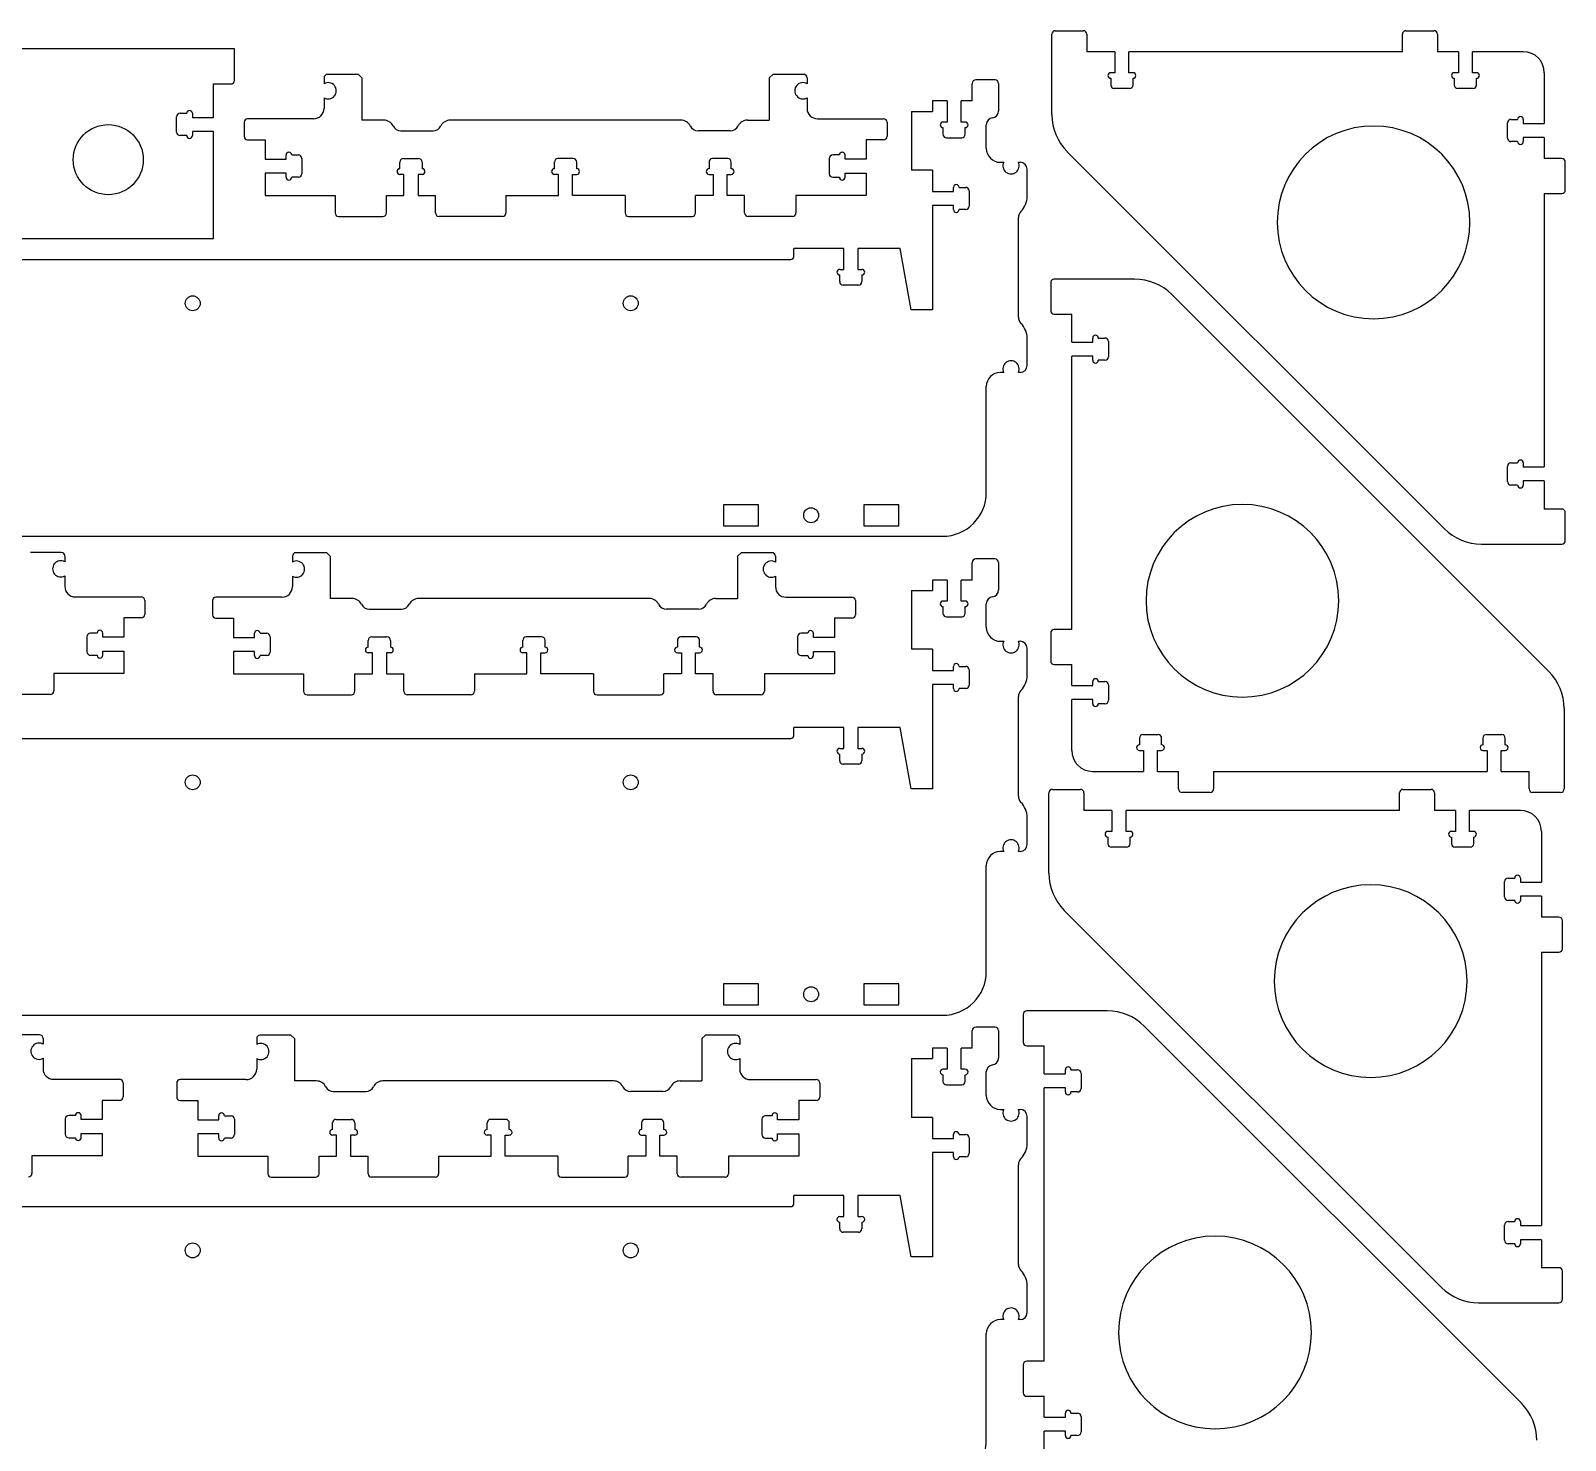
# Model space of a CAD drawing. Header units: millimetres. Extents: x 150 to 1661, y 181 to 1681.
# Drawn here: x 785 to 1661, y 876 to 1681 of the extents above; entities that cross this region are included whole.
import ezdxf

# ---------------------------------------------------------------- set-up
doc = ezdxf.new("R2010")
doc.units = ezdxf.units.MM
doc.layers.get('0').update_dxf_attribs({"color": 253, "lineweight": 70, "true_color": 0x8faf8f})

msp = doc.modelspace()

# ---------------------------------------------------------------- linework, layer by layer
at = {"color": 48, "lineweight": -3, "true_color": 0x483a05}
for p, q in [((1368.19, 1632.81), (1368.19, 1678.67)), ((1370.19, 1680.67), (1386.19, 1680.67)), ((1388.19, 1678.67), (1388.19, 1668.67)), ((1568.27, 1668.67), (1568.27, 1678.67)), ((1570.27, 1680.67), (1586.27, 1680.67)), ((1588.27, 1678.67), (1588.27, 1668.67)), ((901.66, 1670.23), (534.66, 1670.23)), ((901.66, 1652.23), (901.66, 1670.23)), ((1404.19, 1668.67), (1388.19, 1668.67)), ((1404.19, 1668.67), (1404.19, 1656.67)), ((1412.19, 1656.67), (1412.19, 1668.67)), ((1568.27, 1668.67), (1412.19, 1668.67)), ((1600.27, 1668.67), (1588.27, 1668.67)), ((1600.27, 1668.67), (1600.27, 1656.67)), ((1637.27, 1668.67), (1608.27, 1668.67)), ((1608.27, 1656.67), (1608.27, 1668.67)), ((972.39, 1655.73), (954.81, 1655.73)), ((972.39, 1655.73), (974.39, 1653.73)), ((1206.93, 1653.73), (1208.93, 1655.73)), ((1226.51, 1655.73), (1208.93, 1655.73)), ((1404.19, 1656.67), (1401.84, 1656.67)), ((1414.54, 1656.67), (1412.19, 1656.67)), ((1600.27, 1656.67), (1597.92, 1656.67)), ((1610.62, 1656.67), (1608.27, 1656.67)), ((1649.27, 1656.67), (1649.27, 1627.67)), ((889.66, 1631.13), (889.66, 1650.23)), ((889.66, 1650.23), (899.66, 1650.23)), ((952.81, 1653.73), (952.81, 1650.38)), ((974.39, 1653.73), (974.39, 1629.59)), ((1206.93, 1653.73), (1206.93, 1629.59)), ((1228.51, 1653.73), (1228.51, 1650.38)), ((1401.84, 1653.47), (1401.84, 1649.67)), ((1412.54, 1647.67), (1403.84, 1647.67)), ((1414.54, 1649.67), (1414.54, 1653.47)), ((1597.92, 1653.47), (1597.92, 1649.67)), ((1608.62, 1647.67), (1599.92, 1647.67)), ((1610.62, 1649.67), (1610.62, 1653.47)), ((952.81, 1642.38), (952.81, 1636.35)), ((1228.51, 1642.38), (1228.51, 1636.35)), ((868.66, 1622.78), (868.66, 1631.48)), ((870.66, 1633.48), (874.46, 1633.48)), ((877.66, 1633.48), (877.66, 1631.13)), ((877.66, 1631.13), (889.66, 1631.13)), ((946.81, 1630.35), (909.16, 1630.35)), ((986.84, 1629.59), (974.39, 1629.59)), ((1156.45, 1629.59), (1024.87, 1629.59)), ((1194.48, 1629.59), (1206.93, 1629.59)), ((1234.51, 1630.35), (1272.16, 1630.35)), ((1630.27, 1630.02), (1634.07, 1630.02)), ((1637.27, 1630.02), (1637.27, 1627.67)), ((874.46, 1620.78), (870.66, 1620.78)), ((889.66, 1623.13), (877.66, 1623.13)), ((877.66, 1623.13), (877.66, 1620.78)), ((889.66, 1562.03), (889.66, 1623.13)), ((907.16, 1628.35), (907.16, 1620.35)), ((996.66, 1623.55), (1015.05, 1623.55)), ((1184.66, 1623.55), (1166.27, 1623.55)), ((1274.16, 1628.35), (1274.16, 1620.35)), ((1628.27, 1619.32), (1628.27, 1628.02)), ((1637.27, 1627.67), (1649.27, 1627.67)), ((909.16, 1618.35), (919.16, 1618.35)), ((919.16, 1618.35), (919.16, 1607.35)), ((1262.16, 1618.35), (1262.16, 1607.35)), ((1272.16, 1618.35), (1262.16, 1618.35)), ((1634.07, 1617.32), (1630.27, 1617.32)), ((1649.27, 1619.67), (1637.27, 1619.67)), ((1637.27, 1619.67), (1637.27, 1617.32)), ((1649.27, 1619.67), (1649.27, 1607.67)), ((919.16, 1607.35), (931.16, 1607.35)), ((931.16, 1607.35), (931.16, 1609.7)), ((934.36, 1609.7), (938.16, 1609.7)), ((940.16, 1607.7), (940.16, 1599)), ((996.09, 1601.83), (996.09, 1605.63)), ((998.09, 1607.63), (1006.79, 1607.63)), ((1008.79, 1605.63), (1008.79, 1601.83)), ((1084.31, 1601.83), (1084.31, 1605.63)), ((1095.01, 1607.63), (1086.31, 1607.63)), ((1097.01, 1601.83), (1097.01, 1605.63)), ((1172.53, 1605.63), (1172.53, 1601.83)), ((1183.23, 1607.63), (1174.53, 1607.63)), ((1185.23, 1601.83), (1185.23, 1605.63)), ((1241.16, 1607.7), (1241.16, 1599)), ((1246.96, 1609.7), (1243.16, 1609.7)), ((1250.16, 1607.35), (1250.16, 1609.7)), ((1262.16, 1607.35), (1250.16, 1607.35)), ((1376.98, 1611.59), (1592.2, 1396.37)), ((1659.27, 1607.67), (1649.27, 1607.67)), ((1661.27, 1589.67), (1661.27, 1605.67)), ((931.16, 1599.35), (919.16, 1599.35)), ((919.16, 1599.35), (919.16, 1586.63)), ((931.16, 1597), (931.16, 1599.35)), ((938.16, 1597), (934.36, 1597)), ((998.44, 1598.63), (996.09, 1598.63)), ((998.44, 1586.63), (998.44, 1598.63)), ((1008.79, 1598.63), (1006.44, 1598.63)), ((1006.44, 1598.63), (1006.44, 1586.63)), ((1086.66, 1598.63), (1084.31, 1598.63)), ((1086.66, 1586.63), (1086.66, 1598.63)), ((1094.66, 1598.63), (1097.01, 1598.63)), ((1094.66, 1586.63), (1094.66, 1598.63)), ((1172.53, 1598.63), (1174.88, 1598.63)), ((1174.88, 1598.63), (1174.88, 1586.63)), ((1182.88, 1598.63), (1185.23, 1598.63)), ((1182.88, 1586.63), (1182.88, 1598.63)), ((1243.16, 1597), (1246.96, 1597)), ((1250.16, 1599.35), (1262.16, 1599.35)), ((1250.16, 1597), (1250.16, 1599.35)), ((1262.16, 1599.35), (1262.16, 1586.63)), ((919.16, 1586.63), (959.16, 1586.63)), ((959.16, 1586.63), (959.16, 1576.63)), ((988.44, 1576.63), (988.44, 1586.63)), ((988.44, 1586.63), (998.44, 1586.63)), ((1006.44, 1586.63), (1006.96, 1586.63)), ((1006.96, 1586.63), (1016.44, 1586.63)), ((1016.44, 1576.63), (1016.44, 1586.63)), ((1056.66, 1586.63), (1056.66, 1576.63)), ((1056.66, 1586.63), (1086.66, 1586.63)), ((1124.66, 1586.63), (1094.66, 1586.63)), ((1124.66, 1586.63), (1124.66, 1576.63)), ((1164.88, 1576.63), (1164.88, 1586.63)), ((1174.36, 1586.63), (1164.88, 1586.63)), ((1174.88, 1586.63), (1174.36, 1586.63)), ((1192.88, 1586.63), (1182.88, 1586.63)), ((1192.88, 1576.63), (1192.88, 1586.63)), ((1222.16, 1586.63), (1222.16, 1576.63)), ((1262.16, 1586.63), (1222.16, 1586.63)), ((1649.27, 1587.67), (1659.27, 1587.67)), ((1649.27, 1587.67), (1649.27, 1431.58)), ((961.16, 1574.63), (986.44, 1574.63)), ((1054.66, 1574.63), (1018.44, 1574.63)), ((1126.66, 1574.63), (1162.88, 1574.63)), ((1220.16, 1574.63), (1194.88, 1574.63)), ((722.16, 1562.03), (889.66, 1562.03)), ((1367.54, 1536.85), (1367.54, 1520.85)), ((1415.4, 1538.85), (1369.54, 1538.85)), ((1651.83, 1314.83), (1436.61, 1530.06)), ((1369.54, 1518.85), (1379.54, 1518.85)), ((1379.54, 1502.85), (1379.54, 1518.85)), ((1379.54, 1502.85), (1391.54, 1502.85)), ((1391.54, 1502.85), (1391.54, 1505.2)), ((1394.74, 1505.2), (1398.54, 1505.2)), ((1400.54, 1503.2), (1400.54, 1494.5)), ((1391.54, 1494.85), (1379.54, 1494.85)), ((1379.54, 1338.76), (1379.54, 1494.85)), ((1391.54, 1492.5), (1391.54, 1494.85)), ((1398.54, 1492.5), (1394.74, 1492.5)), ((1628.27, 1423.23), (1628.27, 1431.93)), ((1630.27, 1433.93), (1634.07, 1433.93)), ((1637.27, 1433.93), (1637.27, 1431.58)), ((1637.27, 1431.58), (1649.27, 1431.58)), ((1634.07, 1421.23), (1630.27, 1421.23)), ((1637.27, 1423.58), (1637.27, 1421.23)), ((1649.27, 1423.58), (1637.27, 1423.58)), ((1649.27, 1423.58), (1649.27, 1407.58)), ((1659.27, 1407.58), (1649.27, 1407.58)), ((1661.27, 1389.58), (1661.27, 1405.58)), ((1613.41, 1387.58), (1659.27, 1387.58)), ((802.86, 1382.78), (785.28, 1382.78)), ((804.86, 1380.78), (804.86, 1377.43)), ((934.76, 1380.63), (934.76, 1377.28)), ((954.34, 1382.63), (936.76, 1382.63)), ((954.34, 1382.63), (956.34, 1380.63)), ((956.34, 1380.63), (956.34, 1356.49)), ((1188.88, 1380.63), (1190.88, 1382.63)), ((1188.88, 1380.63), (1188.88, 1356.49)), ((1208.46, 1382.63), (1190.88, 1382.63)), ((1210.46, 1380.63), (1210.46, 1377.28)), ((804.86, 1369.43), (804.86, 1363.4)), ((934.76, 1369.28), (934.76, 1363.25)), ((1210.46, 1369.28), (1210.46, 1363.25)), ((810.86, 1357.4), (848.51, 1357.4)), ((850.51, 1355.4), (850.51, 1347.4)), ((889.11, 1355.25), (889.11, 1347.25)), ((928.76, 1357.25), (891.11, 1357.25)), ((968.79, 1356.49), (956.34, 1356.49)), ((978.61, 1350.45), (997, 1350.45)), ((1138.4, 1356.49), (1006.82, 1356.49)), ((1166.61, 1350.45), (1148.22, 1350.45)), ((1176.43, 1356.49), (1188.88, 1356.49)), ((1216.46, 1357.25), (1254.11, 1357.25)), ((1256.11, 1355.25), (1256.11, 1347.25)), ((838.51, 1345.4), (838.51, 1334.4)), ((848.51, 1345.4), (838.51, 1345.4)), ((891.11, 1345.25), (901.11, 1345.25)), ((901.11, 1345.25), (901.11, 1334.25)), ((1244.11, 1345.25), (1244.11, 1334.25)), ((1254.11, 1345.25), (1244.11, 1345.25)), ((817.51, 1334.75), (817.51, 1326.05)), ((823.31, 1336.75), (819.51, 1336.75)), ((826.51, 1334.4), (826.51, 1336.75)), ((838.51, 1334.4), (826.51, 1334.4)), ((901.11, 1334.25), (913.11, 1334.25)), ((913.11, 1334.25), (913.11, 1336.6)), ((916.31, 1336.6), (920.11, 1336.6)), ((922.11, 1334.6), (922.11, 1325.9)), ((978.04, 1328.73), (978.04, 1332.53)), ((980.04, 1334.53), (988.74, 1334.53)), ((990.74, 1332.53), (990.74, 1328.73)), ((1066.26, 1328.73), (1066.26, 1332.53)), ((1076.96, 1334.53), (1068.26, 1334.53)), ((1078.96, 1328.73), (1078.96, 1332.53)), ((1154.48, 1332.53), (1154.48, 1328.73)), ((1165.18, 1334.53), (1156.48, 1334.53)), ((1167.18, 1328.73), (1167.18, 1332.53)), ((1223.11, 1334.6), (1223.11, 1325.9)), ((1228.91, 1336.6), (1225.11, 1336.6)), ((1232.11, 1334.25), (1232.11, 1336.6)), ((1244.11, 1334.25), (1232.11, 1334.25)), ((1367.54, 1336.76), (1367.54, 1320.76)), ((1379.54, 1338.76), (1369.54, 1338.76)), ((819.51, 1324.05), (823.31, 1324.05)), ((826.51, 1326.4), (838.51, 1326.4)), ((826.51, 1324.05), (826.51, 1326.4)), ((838.51, 1326.4), (838.51, 1313.68)), ((913.11, 1326.25), (901.11, 1326.25)), ((901.11, 1326.25), (901.11, 1313.53)), ((913.11, 1323.9), (913.11, 1326.25)), ((920.11, 1323.9), (916.31, 1323.9)), ((980.39, 1325.53), (978.04, 1325.53)), ((980.39, 1313.53), (980.39, 1325.53)), ((990.74, 1325.53), (988.39, 1325.53)), ((988.39, 1325.53), (988.39, 1313.53)), ((1068.61, 1325.53), (1066.26, 1325.53)), ((1068.61, 1313.53), (1068.61, 1325.53)), ((1076.61, 1325.53), (1078.96, 1325.53)), ((1076.61, 1313.53), (1076.61, 1325.53)), ((1154.48, 1325.53), (1156.83, 1325.53)), ((1156.83, 1325.53), (1156.83, 1313.53)), ((1164.83, 1325.53), (1167.18, 1325.53)), ((1164.83, 1313.53), (1164.83, 1325.53)), ((1225.11, 1323.9), (1228.91, 1323.9)), ((1232.11, 1326.25), (1244.11, 1326.25)), ((1232.11, 1323.9), (1232.11, 1326.25)), ((1244.11, 1326.25), (1244.11, 1313.53)), ((1369.54, 1318.76), (1379.54, 1318.76)), ((1379.54, 1306.76), (1379.54, 1318.76)), ((798.51, 1313.68), (798.51, 1303.68)), ((838.51, 1313.68), (798.51, 1313.68)), ((901.11, 1313.53), (941.11, 1313.53)), ((941.11, 1313.53), (941.11, 1303.53)), ((970.39, 1303.53), (970.39, 1313.53)), ((970.39, 1313.53), (980.39, 1313.53)), ((988.39, 1313.53), (988.91, 1313.53)), ((988.91, 1313.53), (998.39, 1313.53)), ((998.39, 1303.53), (998.39, 1313.53)), ((1038.61, 1313.53), (1038.61, 1303.53)), ((1038.61, 1313.53), (1068.61, 1313.53)), ((1106.61, 1313.53), (1076.61, 1313.53)), ((1106.61, 1313.53), (1106.61, 1303.53)), ((1146.83, 1303.53), (1146.83, 1313.53)), ((1156.31, 1313.53), (1146.83, 1313.53)), ((1156.83, 1313.53), (1156.31, 1313.53)), ((1174.83, 1313.53), (1164.83, 1313.53)), ((1174.83, 1303.53), (1174.83, 1313.53)), ((1204.11, 1313.53), (1204.11, 1303.53)), ((1244.11, 1313.53), (1204.11, 1313.53)), ((1379.54, 1306.76), (1391.54, 1306.76)), ((1391.54, 1306.76), (1391.54, 1309.11)), ((1394.74, 1309.11), (1398.54, 1309.11)), ((1400.54, 1307.11), (1400.54, 1298.41)), ((796.51, 1301.68), (771.23, 1301.68)), ((943.11, 1301.53), (968.39, 1301.53)), ((1036.61, 1301.53), (1000.39, 1301.53)), ((1108.61, 1301.53), (1144.83, 1301.53)), ((1202.11, 1301.53), (1176.83, 1301.53)), ((1379.54, 1269.76), (1379.54, 1298.76)), ((1391.54, 1298.76), (1379.54, 1298.76)), ((1391.54, 1296.41), (1391.54, 1298.76)), ((1398.54, 1296.41), (1394.74, 1296.41)), ((1660.62, 1293.62), (1660.62, 1247.76)), ((1418.19, 1276.76), (1418.19, 1272.96)), ((1420.19, 1278.76), (1428.89, 1278.76)), ((1430.89, 1272.96), (1430.89, 1276.76)), ((1614.27, 1276.76), (1614.27, 1272.96)), ((1616.27, 1278.76), (1624.97, 1278.76)), ((1626.97, 1272.96), (1626.97, 1276.76)), ((1418.19, 1269.76), (1420.54, 1269.76)), ((1420.54, 1269.76), (1420.54, 1257.76)), ((1428.54, 1269.76), (1430.89, 1269.76)), ((1428.54, 1257.76), (1428.54, 1269.76)), ((1614.27, 1269.76), (1616.62, 1269.76)), ((1616.62, 1269.76), (1616.62, 1257.76)), ((1624.62, 1269.76), (1626.97, 1269.76)), ((1624.62, 1257.76), (1624.62, 1269.76)), ((1391.54, 1257.76), (1420.54, 1257.76)), ((1428.54, 1257.76), (1440.54, 1257.76)), ((1440.54, 1247.76), (1440.54, 1257.76)), ((1460.54, 1257.76), (1460.54, 1247.76)), ((1460.54, 1257.76), (1616.62, 1257.76)), ((1624.62, 1257.76), (1640.62, 1257.76)), ((1640.62, 1247.76), (1640.62, 1257.76)), ((1366.54, 1199.65), (1366.54, 1245.51)), ((1368.54, 1247.51), (1384.54, 1247.51)), ((1386.54, 1245.51), (1386.54, 1235.51)), ((1458.54, 1245.76), (1442.54, 1245.76)), ((1566.62, 1235.51), (1566.62, 1245.51)), ((1568.62, 1247.51), (1584.62, 1247.51)), ((1586.62, 1245.51), (1586.62, 1235.51)), ((1658.62, 1245.76), (1642.62, 1245.76)), ((1402.54, 1235.51), (1386.54, 1235.51)), ((1402.54, 1235.51), (1402.54, 1223.51)), ((1410.54, 1223.51), (1410.54, 1235.51)), ((1566.62, 1235.51), (1410.54, 1235.51)), ((1598.62, 1235.51), (1586.62, 1235.51)), ((1598.62, 1235.51), (1598.62, 1223.51)), ((1635.62, 1235.51), (1606.62, 1235.51)), ((1606.62, 1223.51), (1606.62, 1235.51)), ((1402.54, 1223.51), (1400.19, 1223.51)), ((1400.19, 1220.31), (1400.19, 1216.51)), ((1412.89, 1223.51), (1410.54, 1223.51)), ((1412.89, 1216.51), (1412.89, 1220.31)), ((1598.62, 1223.51), (1596.27, 1223.51)), ((1596.27, 1220.31), (1596.27, 1216.51)), ((1608.97, 1223.51), (1606.62, 1223.51)), ((1608.97, 1216.51), (1608.97, 1220.31)), ((1647.62, 1223.51), (1647.62, 1194.51)), ((1410.89, 1214.51), (1402.19, 1214.51)), ((1606.97, 1214.51), (1598.27, 1214.51)), ((1626.62, 1186.16), (1626.62, 1194.86)), ((1628.62, 1196.86), (1632.42, 1196.86)), ((1635.62, 1196.86), (1635.62, 1194.51)), ((1635.62, 1194.51), (1647.62, 1194.51)), ((1632.42, 1184.16), (1628.62, 1184.16)), ((1647.62, 1186.51), (1635.62, 1186.51)), ((1635.62, 1186.51), (1635.62, 1184.16)), ((1647.62, 1186.51), (1647.62, 1174.51)), ((1375.33, 1178.43), (1590.55, 963.21)), ((1657.62, 1174.51), (1647.62, 1174.51)), ((1659.62, 1156.51), (1659.62, 1172.51)), ((1647.62, 1154.51), (1657.62, 1154.51)), ((1647.62, 1154.51), (1647.62, 998.42)), ((1351.91, 1119.1), (1351.91, 1103.1)), ((1399.77, 1121.1), (1353.91, 1121.1)), ((790.47, 1107.35), (772.89, 1107.35)), ((792.47, 1105.35), (792.47, 1102)), ((914.36, 1105.2), (914.36, 1101.85)), ((933.94, 1107.2), (916.36, 1107.2)), ((933.94, 1107.2), (935.94, 1105.2)), ((935.94, 1105.2), (935.94, 1081.06)), ((1168.48, 1105.2), (1170.48, 1107.2)), ((1168.48, 1105.2), (1168.48, 1081.06)), ((1188.06, 1107.2), (1170.48, 1107.2)), ((1190.06, 1105.2), (1190.06, 1101.85)), ((1636.2, 897.08), (1420.98, 1112.31)), ((1353.91, 1101.1), (1363.91, 1101.1)), ((1363.91, 1085.1), (1363.91, 1101.1)), ((792.47, 1094), (792.47, 1087.97)), ((914.36, 1093.85), (914.36, 1087.82)), ((1190.06, 1093.85), (1190.06, 1087.82)), ((1375.91, 1085.1), (1375.91, 1087.45)), ((1379.11, 1087.45), (1382.91, 1087.45)), ((798.47, 1081.97), (836.12, 1081.97)), ((838.12, 1079.97), (838.12, 1071.97)), ((868.71, 1079.82), (868.71, 1071.82)), ((908.36, 1081.82), (870.71, 1081.82)), ((948.39, 1081.06), (935.94, 1081.06)), ((1118, 1081.06), (986.42, 1081.06)), ((1156.03, 1081.06), (1168.48, 1081.06)), ((1196.06, 1081.82), (1233.71, 1081.82)), ((1235.71, 1079.82), (1235.71, 1071.82)), ((1363.91, 1085.1), (1375.91, 1085.1)), ((1384.91, 1085.45), (1384.91, 1076.75)), ((826.12, 1069.97), (826.12, 1058.97)), ((836.12, 1069.97), (826.12, 1069.97)), ((870.71, 1069.82), (880.71, 1069.82)), ((880.71, 1069.82), (880.71, 1058.82)), ((958.21, 1075.02), (976.6, 1075.02)), ((1146.21, 1075.02), (1127.82, 1075.02)), ((1223.71, 1069.82), (1223.71, 1058.82)), ((1233.71, 1069.82), (1223.71, 1069.82)), ((1375.91, 1077.1), (1363.91, 1077.1)), ((1363.91, 921.01), (1363.91, 1077.1)), ((1375.91, 1074.75), (1375.91, 1077.1)), ((1382.91, 1074.75), (1379.11, 1074.75)), ((810.92, 1061.32), (807.12, 1061.32)), ((814.12, 1058.97), (814.12, 1061.32)), ((892.71, 1058.82), (892.71, 1061.17)), ((895.91, 1061.17), (899.71, 1061.17)), ((1208.51, 1061.17), (1204.71, 1061.17)), ((1211.71, 1058.82), (1211.71, 1061.17)), ((805.12, 1059.32), (805.12, 1050.62)), ((826.12, 1058.97), (814.12, 1058.97)), ((880.71, 1058.82), (892.71, 1058.82)), ((901.71, 1059.17), (901.71, 1050.47)), ((957.64, 1053.3), (957.64, 1057.1)), ((959.64, 1059.1), (968.34, 1059.1)), ((970.34, 1057.1), (970.34, 1053.3)), ((1045.86, 1053.3), (1045.86, 1057.1)), ((1056.56, 1059.1), (1047.86, 1059.1)), ((1058.56, 1053.3), (1058.56, 1057.1)), ((1134.08, 1057.1), (1134.08, 1053.3)), ((1144.78, 1059.1), (1136.08, 1059.1)), ((1146.78, 1053.3), (1146.78, 1057.1)), ((1202.71, 1059.17), (1202.71, 1050.47)), ((1223.71, 1058.82), (1211.71, 1058.82)), ((807.12, 1048.62), (810.92, 1048.62)), ((814.12, 1050.97), (826.12, 1050.97)), ((814.12, 1048.62), (814.12, 1050.97)), ((826.12, 1050.97), (826.12, 1038.25)), ((892.71, 1050.82), (880.71, 1050.82)), ((880.71, 1050.82), (880.71, 1038.1)), ((892.71, 1048.47), (892.71, 1050.82)), ((899.71, 1048.47), (895.91, 1048.47)), ((959.99, 1050.1), (957.64, 1050.1)), ((959.99, 1038.1), (959.99, 1050.1)), ((970.34, 1050.1), (967.99, 1050.1)), ((967.99, 1050.1), (967.99, 1038.1)), ((1048.21, 1050.1), (1045.86, 1050.1)), ((1048.21, 1038.1), (1048.21, 1050.1)), ((1056.21, 1050.1), (1058.56, 1050.1)), ((1056.21, 1038.1), (1056.21, 1050.1)), ((1134.08, 1050.1), (1136.43, 1050.1)), ((1136.43, 1050.1), (1136.43, 1038.1)), ((1144.43, 1050.1), (1146.78, 1050.1)), ((1144.43, 1038.1), (1144.43, 1050.1)), ((1204.71, 1048.47), (1208.51, 1048.47)), ((1211.71, 1050.82), (1223.71, 1050.82)), ((1211.71, 1048.47), (1211.71, 1050.82)), ((1223.71, 1050.82), (1223.71, 1038.1)), ((786.12, 1038.25), (786.12, 1028.25)), ((826.12, 1038.25), (786.12, 1038.25)), ((880.71, 1038.1), (920.71, 1038.1)), ((920.71, 1038.1), (920.71, 1028.1)), ((949.99, 1028.1), (949.99, 1038.1)), ((949.99, 1038.1), (959.99, 1038.1)), ((967.99, 1038.1), (968.51, 1038.1)), ((968.51, 1038.1), (977.99, 1038.1)), ((977.99, 1028.1), (977.99, 1038.1)), ((1018.21, 1038.1), (1018.21, 1028.1)), ((1018.21, 1038.1), (1048.21, 1038.1)), ((1086.21, 1038.1), (1056.21, 1038.1)), ((1086.21, 1038.1), (1086.21, 1028.1)), ((1126.43, 1028.1), (1126.43, 1038.1)), ((1135.91, 1038.1), (1126.43, 1038.1)), ((1136.43, 1038.1), (1135.91, 1038.1)), ((1154.43, 1038.1), (1144.43, 1038.1)), ((1154.43, 1028.1), (1154.43, 1038.1)), ((1183.71, 1038.1), (1183.71, 1028.1)), ((1223.71, 1038.1), (1183.71, 1038.1)), ((922.71, 1026.1), (947.99, 1026.1)), ((1016.21, 1026.1), (979.99, 1026.1)), ((1088.21, 1026.1), (1124.43, 1026.1)), ((1181.71, 1026.1), (1156.43, 1026.1)), ((1626.62, 990.07), (1626.62, 998.77)), ((1628.62, 1000.77), (1632.42, 1000.77)), ((1635.62, 1000.77), (1635.62, 998.42)), ((1635.62, 998.42), (1647.62, 998.42)), ((1635.62, 990.42), (1635.62, 988.07)), ((1647.62, 990.42), (1635.62, 990.42)), ((1647.62, 990.42), (1647.62, 974.42)), ((1632.42, 988.07), (1628.62, 988.07)), ((1657.62, 974.42), (1647.62, 974.42)), ((1659.62, 956.42), (1659.62, 972.42)), ((1611.76, 954.42), (1657.62, 954.42)), ((1363.91, 921.01), (1353.91, 921.01)), ((1351.91, 919.01), (1351.91, 903.01)), ((1353.91, 901.01), (1363.91, 901.01)), ((1363.91, 889.01), (1363.91, 901.01)), ((1363.91, 889.01), (1375.91, 889.01)), ((1375.91, 889.01), (1375.91, 891.36)), ((1379.11, 891.36), (1382.91, 891.36)), ((1384.91, 889.36), (1384.91, 880.66)), ((1363.91, 852.01), (1363.91, 881.01)), ((1375.91, 881.01), (1363.91, 881.01)), ((1375.91, 878.66), (1375.91, 881.01)), ((1382.91, 878.66), (1379.11, 878.66))]:
    msp.add_line(p, q, dxfattribs=at)
at = {"color": 158, "lineweight": -3, "true_color": 0x052648}
for p, q in [((1322.81, 1640.53), (1322.81, 1650.53)), ((1335.81, 1652.53), (1324.81, 1652.53)), ((1337.81, 1650.53), (1337.81, 1634.88)), ((1308.43, 1640.53), (1300.06, 1640.53)), ((1300.06, 1640.53), (1300.06, 1634.53)), ((1308.43, 1640.53), (1308.43, 1628.53)), ((1316.43, 1628.53), (1316.43, 1640.53)), ((1322.81, 1640.53), (1316.43, 1640.53)), ((1288.06, 1634.53), (1300.06, 1634.53)), ((1288.06, 1634.53), (1288.06, 1601)), ((1308.43, 1628.53), (1306.08, 1628.53)), ((1306.08, 1625.33), (1306.08, 1621.53)), ((1318.78, 1628.53), (1316.43, 1628.53)), ((1318.78, 1621.53), (1318.78, 1625.33)), ((1330.81, 1613.53), (1330.81, 1626.94)), ((1308.08, 1619.53), (1316.78, 1619.53)), ((1338.81, 1605.53), (1340.72, 1605.53)), ((1349.1, 1605.53), (1350.11, 1605.53)), ((1300.06, 1601), (1288.06, 1601)), ((1300.06, 1601), (1300.06, 1588.88)), ((1354.11, 1586.02), (1354.11, 1601.53)), ((1300.06, 1588.88), (1312.06, 1588.88)), ((1312.06, 1588.88), (1312.06, 1591.23)), ((1315.26, 1591.23), (1319.06, 1591.23)), ((1321.06, 1589.23), (1321.06, 1580.53)), ((1312.06, 1580.88), (1300.06, 1580.88)), ((1300.06, 1580.88), (1300.06, 1521.38)), ((1312.06, 1578.53), (1312.06, 1580.88)), ((1319.06, 1578.53), (1315.26, 1578.53)), ((1349.11, 1517.08), (1349.11, 1573.97)), ((1249.46, 1556.38), (1220.86, 1556.38)), ((1220.86, 1551.63), (1220.86, 1556.38)), ((1249.46, 1544.38), (1249.46, 1556.38)), ((1281.55, 1556.38), (1257.46, 1556.38)), ((1257.46, 1556.38), (1257.46, 1544.38)), ((1287.9, 1521.38), (1281.55, 1556.38)), ((286.58, 1550.03), (1219.26, 1550.03)), ((1247.11, 1544.38), (1249.46, 1544.38)), ((1257.46, 1544.38), (1259.81, 1544.38)), ((1247.11, 1537.38), (1247.11, 1541.18)), ((1257.81, 1535.38), (1249.11, 1535.38)), ((1259.81, 1541.18), (1259.81, 1537.38)), ((1300.06, 1521.38), (1287.9, 1521.38)), ((1354.11, 1489.53), (1354.11, 1505.04)), ((1340.72, 1485.53), (1338.81, 1485.53)), ((1350.11, 1485.53), (1349.1, 1485.53)), ((1330.81, 1417.03), (1330.81, 1477.53)), ((1200.81, 1410.03), (1180.81, 1410.03)), ((1180.81, 1410.03), (1180.81, 1398.03)), ((1200.81, 1398.03), (1200.81, 1410.03)), ((1260.81, 1410.03), (1260.81, 1398.03)), ((1280.81, 1410.03), (1260.81, 1410.03)), ((1280.81, 1398.03), (1280.81, 1410.03)), ((1180.81, 1398.03), (1200.81, 1398.03)), ((1260.81, 1398.03), (1280.81, 1398.03)), ((200.03, 1392.03), (1305.81, 1392.03)), ((1322.81, 1367.04), (1322.81, 1377.04)), ((1335.81, 1379.04), (1324.81, 1379.04)), ((1337.81, 1377.04), (1337.81, 1361.39)), ((1308.43, 1367.04), (1300.06, 1367.04)), ((1300.06, 1367.04), (1300.06, 1361.04)), ((1308.43, 1367.04), (1308.43, 1355.04)), ((1316.43, 1355.04), (1316.43, 1367.04)), ((1322.81, 1367.04), (1316.43, 1367.04)), ((1288.06, 1361.04), (1300.06, 1361.04)), ((1288.06, 1361.04), (1288.06, 1327.51)), ((1308.43, 1355.04), (1306.08, 1355.04)), ((1306.08, 1351.84), (1306.08, 1348.04)), ((1318.78, 1355.04), (1316.43, 1355.04)), ((1318.78, 1348.04), (1318.78, 1351.84)), ((1330.81, 1340.04), (1330.81, 1353.45)), ((1308.08, 1346.04), (1316.78, 1346.04)), ((1338.81, 1332.04), (1340.72, 1332.04)), ((1349.1, 1332.04), (1350.11, 1332.04)), ((1300.06, 1327.51), (1288.06, 1327.51)), ((1300.06, 1327.51), (1300.06, 1315.39)), ((1354.11, 1312.53), (1354.11, 1328.04)), ((1300.06, 1315.39), (1312.06, 1315.39)), ((1312.06, 1315.39), (1312.06, 1317.74)), ((1315.26, 1317.74), (1319.06, 1317.74)), ((1321.06, 1315.74), (1321.06, 1307.04)), ((1312.06, 1307.39), (1300.06, 1307.39)), ((1300.06, 1307.39), (1300.06, 1247.89)), ((1312.06, 1305.04), (1312.06, 1307.39)), ((1319.06, 1305.04), (1315.26, 1305.04)), ((1349.11, 1243.59), (1349.11, 1300.48)), ((1249.46, 1282.89), (1220.86, 1282.89)), ((1220.86, 1278.14), (1220.86, 1282.89)), ((1249.46, 1270.89), (1249.46, 1282.89)), ((1281.55, 1282.89), (1257.46, 1282.89)), ((1257.46, 1282.89), (1257.46, 1270.89)), ((1287.9, 1247.89), (1281.55, 1282.89)), ((286.58, 1276.54), (1219.26, 1276.54)), ((1247.11, 1270.89), (1249.46, 1270.89)), ((1257.46, 1270.89), (1259.81, 1270.89)), ((1247.11, 1263.89), (1247.11, 1267.69)), ((1257.81, 1261.89), (1249.11, 1261.89)), ((1259.81, 1267.69), (1259.81, 1263.89)), ((1300.06, 1247.89), (1287.9, 1247.89)), ((1354.11, 1216.04), (1354.11, 1231.55)), ((1340.72, 1212.04), (1338.81, 1212.04)), ((1350.11, 1212.04), (1349.1, 1212.04)), ((1330.81, 1143.54), (1330.81, 1204.04)), ((1200.81, 1136.54), (1180.81, 1136.54)), ((1180.81, 1136.54), (1180.81, 1124.54)), ((1200.81, 1124.54), (1200.81, 1136.54)), ((1260.81, 1136.54), (1260.81, 1124.54)), ((1280.81, 1136.54), (1260.81, 1136.54)), ((1280.81, 1124.54), (1280.81, 1136.54)), ((1180.81, 1124.54), (1200.81, 1124.54)), ((1260.81, 1124.54), (1280.81, 1124.54)), ((200.03, 1118.54), (1305.81, 1118.54)), ((1322.81, 1099.78), (1322.81, 1109.78)), ((1335.81, 1111.78), (1324.81, 1111.78)), ((1337.81, 1109.78), (1337.81, 1094.13)), ((1308.43, 1099.78), (1300.06, 1099.78)), ((1300.06, 1099.78), (1300.06, 1093.78)), ((1308.43, 1099.78), (1308.43, 1087.78)), ((1316.43, 1087.78), (1316.43, 1099.78)), ((1322.81, 1099.78), (1316.43, 1099.78)), ((1288.06, 1093.78), (1300.06, 1093.78)), ((1288.06, 1093.78), (1288.06, 1060.25)), ((1308.43, 1087.78), (1306.08, 1087.78)), ((1318.78, 1087.78), (1316.43, 1087.78)), ((1330.81, 1072.78), (1330.81, 1086.19)), ((1306.08, 1084.58), (1306.08, 1080.78)), ((1308.08, 1078.78), (1316.78, 1078.78)), ((1318.78, 1080.78), (1318.78, 1084.58)), ((1300.06, 1060.25), (1288.06, 1060.25)), ((1300.06, 1060.25), (1300.06, 1048.13)), ((1338.81, 1064.78), (1340.72, 1064.78)), ((1349.1, 1064.78), (1350.11, 1064.78)), ((1354.11, 1045.27), (1354.11, 1060.78)), ((1300.06, 1048.13), (1312.06, 1048.13)), ((1312.06, 1048.13), (1312.06, 1050.48)), ((1315.26, 1050.48), (1319.06, 1050.48)), ((1321.06, 1048.48), (1321.06, 1039.78)), ((1312.06, 1040.13), (1300.06, 1040.13)), ((1300.06, 1040.13), (1300.06, 980.63)), ((1312.06, 1037.78), (1312.06, 1040.13)), ((1319.06, 1037.78), (1315.26, 1037.78)), ((1349.11, 976.33), (1349.11, 1033.22)), ((286.58, 1009.28), (1219.26, 1009.28)), ((1249.46, 1015.63), (1220.86, 1015.63)), ((1220.86, 1010.88), (1220.86, 1015.63)), ((1249.46, 1003.63), (1249.46, 1015.63)), ((1281.55, 1015.63), (1257.46, 1015.63)), ((1257.46, 1015.63), (1257.46, 1003.63)), ((1287.9, 980.63), (1281.55, 1015.63)), ((1247.11, 1003.63), (1249.46, 1003.63)), ((1247.11, 996.63), (1247.11, 1000.43)), ((1257.46, 1003.63), (1259.81, 1003.63)), ((1259.81, 1000.43), (1259.81, 996.63)), ((1257.81, 994.63), (1249.11, 994.63)), ((1300.06, 980.63), (1287.9, 980.63)), ((1354.11, 948.78), (1354.11, 964.29)), ((1340.72, 944.78), (1338.81, 944.78)), ((1350.11, 944.78), (1349.1, 944.78)), ((1330.81, 876.28), (1330.81, 936.78))]:
    msp.add_line(p, q, dxfattribs=at)
at = {"color": 48, "lineweight": -3, "true_color": 0x483a05}
msp.add_circle((829.66, 1607.03), 20, dxfattribs=at)
at = {"color": 48, "lineweight": -3, "true_color": 0x483a05, "extrusion": (1.78219e-16, 2.35435e-15, -1)}
for centre in [(-1551.84, 1571.23), (-1550.19, 1138.07)]:
    msp.add_circle(centre, 55, dxfattribs=at)
at = {"color": 158, "lineweight": -3, "true_color": 0x052648}
for centre in [(877.86, 1525.03), (1127.86, 1525.03), (1230.81, 1404.03), (877.86, 1251.54), (1127.86, 1251.54), (1230.81, 1130.54), (877.86, 984.28), (1127.86, 984.28)]:
    msp.add_circle(centre, 4.25, dxfattribs=at)
at = {"color": 48, "lineweight": -3, "true_color": 0x483a05, "extrusion": (-8.80137e-17, -3.02048e-15, -1)}
for centre in [(-1476.97, 1355.19), (-1461.34, 937.44)]:
    msp.add_circle(centre, 55, dxfattribs=at)
at = {"color": 48, "lineweight": -3, "true_color": 0x483a05}
for centre, radius, start, end in [((1370.19, 1678.67), 2, 90, 180), ((1386.19, 1678.67), 2, 360, 90), ((1570.27, 1678.67), 2, 90, 180), ((1586.27, 1678.67), 2, 360, 90), ((1637.27, 1656.67), 12, 0, 90), ((954.81, 1653.73), 2, 90, 180), ((1226.51, 1653.73), 2, 360, 90), ((1401.84, 1655.07), 1.6, 90, 270), ((1414.54, 1655.07), 1.6, 270, 90), ((1597.92, 1655.07), 1.6, 90, 270), ((1610.62, 1655.07), 1.6, 270, 90), ((899.66, 1652.23), 2, 270, 360), ((955.16, 1646.38), 4.64, 239.57035, 120.42965), ((1226.16, 1646.38), 4.64, 59.57035, 300.42965), ((1403.84, 1649.67), 2, 180, 270), ((1412.54, 1649.67), 2, 270, 0), ((1599.92, 1649.67), 2, 180, 270), ((1608.62, 1649.67), 2, 270, 0), ((870.66, 1631.48), 2, 90, 180), ((876.06, 1633.48), 1.6, 360, 180), ((909.16, 1628.35), 2, 90, 180), ((946.81, 1636.35), 6, 270, 360), ((986.84, 1623.59), 6, 26.81365, 90), ((1024.87, 1623.59), 6, 90, 153.18635), ((1156.45, 1623.59), 6, 26.81365, 90), ((1194.48, 1623.59), 6, 90, 153.18635), ((1234.51, 1636.35), 6, 180, 270), ((1272.16, 1628.35), 2, 360, 90), ((1398.19, 1632.81), 30, 180, 225), ((1630.27, 1628.02), 2, 90, 180), ((1635.67, 1630.02), 1.6, 0, 180), ((870.66, 1622.78), 2, 180, 270), ((876.06, 1620.78), 1.6, 180, 360), ((996.66, 1628.55), 5, 206.81365, 270), ((1015.05, 1628.55), 5, 270, 333.18635), ((1166.27, 1628.55), 5, 206.81365, 270), ((1184.66, 1628.55), 5, 270, 333.18635), ((909.16, 1620.35), 2, 180, 270), ((1272.16, 1620.35), 2, 270, 0), ((1630.27, 1619.32), 2, 180, 270), ((1635.67, 1617.32), 1.6, 180, 0), ((932.76, 1609.7), 1.6, 360, 180), ((938.16, 1607.7), 2, 360, 90), ((998.09, 1605.63), 2, 90, 180), ((1006.79, 1605.63), 2, 360, 90), ((1086.31, 1605.63), 2, 90, 180), ((1095.01, 1605.63), 2, 360, 90), ((1174.53, 1605.63), 2, 90, 180), ((1183.23, 1605.63), 2, 360, 90), ((1243.16, 1607.7), 2, 90, 180), ((1248.56, 1609.7), 1.6, 360, 180), ((1659.27, 1605.67), 2, 360, 90), ((932.76, 1597), 1.6, 180, 360), ((938.16, 1599), 2, 270, 0), ((996.09, 1600.23), 1.6, 90, 270), ((1008.79, 1600.23), 1.6, 270, 90), ((1084.31, 1600.23), 1.6, 90, 270), ((1097.01, 1600.23), 1.6, 270, 90), ((1172.53, 1600.23), 1.6, 90, 270), ((1185.23, 1600.23), 1.6, 270, 90), ((1243.16, 1599), 2, 180, 270), ((1248.56, 1597), 1.6, 180, 360), ((1659.27, 1589.67), 2, 270, 360), ((961.16, 1576.63), 2, 180, 270), ((986.44, 1576.63), 2, 270, 360), ((1018.44, 1576.63), 2, 180, 270), ((1054.66, 1576.63), 2, 270, 360), ((1126.66, 1576.63), 2, 180, 270), ((1162.88, 1576.63), 2, 270, 0), ((1194.88, 1576.63), 2, 180, 270), ((1220.16, 1576.63), 2, 270, 0), ((1369.54, 1536.85), 2, 90, 180), ((1415.4, 1508.85), 30, 45, 90), ((1369.54, 1520.85), 2, 180, 270), ((1393.14, 1505.2), 1.6, 360, 180), ((1398.54, 1503.2), 2, 360, 90), ((1393.14, 1492.5), 1.6, 180, 360), ((1398.54, 1494.5), 2, 270, 0), ((1630.27, 1431.93), 2, 90, 180), ((1635.67, 1433.93), 1.6, 0, 180), ((1630.27, 1423.23), 2, 180, 270), ((1635.67, 1421.23), 1.6, 180, 0), ((1659.27, 1405.58), 2, 360, 90), ((1613.41, 1417.58), 30, 225, 270), ((1659.27, 1389.58), 2, 270, 360), ((802.51, 1373.43), 4.64, 59.57035, 300.42965), ((802.86, 1380.78), 2, 360, 90), ((936.76, 1380.63), 2, 90, 180), ((937.11, 1373.28), 4.64, 239.57035, 120.42965), ((1208.11, 1373.28), 4.64, 59.57035, 300.42965), ((1208.46, 1380.63), 2, 360, 90), ((810.86, 1363.4), 6, 180, 270), ((928.76, 1363.25), 6, 270, 360), ((1216.46, 1363.25), 6, 180, 270), ((848.51, 1355.4), 2, 360, 90), ((891.11, 1355.25), 2, 90, 180), ((968.79, 1350.49), 6, 26.81365, 90), ((978.61, 1355.45), 5, 206.81365, 270), ((997, 1355.45), 5, 270, 333.18635), ((1006.82, 1350.49), 6, 90, 153.18635), ((1138.4, 1350.49), 6, 26.81365, 90), ((1148.22, 1355.45), 5, 206.81365, 270), ((1166.61, 1355.45), 5, 270, 333.18635), ((1176.43, 1350.49), 6, 90, 153.18635), ((1254.11, 1355.25), 2, 360, 90), ((848.51, 1347.4), 2, 270, 0), ((891.11, 1347.25), 2, 180, 270), ((1254.11, 1347.25), 2, 270, 0), ((819.51, 1334.75), 2, 90, 180), ((824.91, 1336.75), 1.6, 360, 180), ((914.71, 1336.6), 1.6, 360, 180), ((920.11, 1334.6), 2, 360, 90), ((980.04, 1332.53), 2, 90, 180), ((988.74, 1332.53), 2, 360, 90), ((1068.26, 1332.53), 2, 90, 180), ((1076.96, 1332.53), 2, 360, 90), ((1156.48, 1332.53), 2, 90, 180), ((1165.18, 1332.53), 2, 360, 90), ((1225.11, 1334.6), 2, 90, 180), ((1230.51, 1336.6), 1.6, 360, 180), ((1369.54, 1336.76), 2, 90, 180), ((819.51, 1326.05), 2, 180, 270), ((824.91, 1324.05), 1.6, 180, 360), ((914.71, 1323.9), 1.6, 180, 360), ((920.11, 1325.9), 2, 270, 0), ((978.04, 1327.13), 1.6, 90, 270), ((990.74, 1327.13), 1.6, 270, 90), ((1066.26, 1327.13), 1.6, 90, 270), ((1078.96, 1327.13), 1.6, 270, 90), ((1154.48, 1327.13), 1.6, 90, 270), ((1167.18, 1327.13), 1.6, 270, 90), ((1225.11, 1325.9), 2, 180, 270), ((1230.51, 1323.9), 1.6, 180, 360), ((1369.54, 1320.76), 2, 180, 270), ((1630.62, 1293.62), 30, 360, 45), ((1393.14, 1309.11), 1.6, 360, 180), ((1398.54, 1307.11), 2, 360, 90), ((796.51, 1303.68), 2, 270, 0), ((943.11, 1303.53), 2, 180, 270), ((968.39, 1303.53), 2, 270, 360), ((1000.39, 1303.53), 2, 180, 270), ((1036.61, 1303.53), 2, 270, 360), ((1108.61, 1303.53), 2, 180, 270), ((1144.83, 1303.53), 2, 270, 0), ((1176.83, 1303.53), 2, 180, 270), ((1202.11, 1303.53), 2, 270, 0), ((1393.14, 1296.41), 1.6, 180, 360), ((1398.54, 1298.41), 2, 270, 0), ((1418.19, 1271.36), 1.6, 90, 270), ((1420.19, 1276.76), 2, 90, 180), ((1428.89, 1276.76), 2, 360, 90), ((1430.89, 1271.36), 1.6, 270, 90), ((1614.27, 1271.36), 1.6, 90, 270), ((1616.27, 1276.76), 2, 90, 180), ((1624.97, 1276.76), 2, 360, 90), ((1626.97, 1271.36), 1.6, 270, 90), ((1391.54, 1269.76), 12, 180, 270), ((1368.54, 1245.51), 2, 90, 180), ((1384.54, 1245.51), 2, 360, 90), ((1442.54, 1247.76), 2, 180, 270), ((1458.54, 1247.76), 2, 270, 360), ((1568.62, 1245.51), 2, 90, 180), ((1584.62, 1245.51), 2, 360, 90), ((1642.62, 1247.76), 2, 180, 270), ((1658.62, 1247.76), 2, 270, 360), ((1635.62, 1223.51), 12, 0, 90), ((1400.19, 1221.91), 1.6, 90, 270), ((1412.89, 1221.91), 1.6, 270, 90), ((1596.27, 1221.91), 1.6, 90, 270), ((1608.97, 1221.91), 1.6, 270, 90), ((1402.19, 1216.51), 2, 180, 270), ((1410.89, 1216.51), 2, 270, 0), ((1598.27, 1216.51), 2, 180, 270), ((1606.97, 1216.51), 2, 270, 0), ((1396.54, 1199.65), 30, 180, 225), ((1628.62, 1194.86), 2, 90, 180), ((1634.02, 1196.86), 1.6, 0, 180), ((1628.62, 1186.16), 2, 180, 270), ((1634.02, 1184.16), 1.6, 180, 0), ((1657.62, 1172.51), 2, 360, 90), ((1657.62, 1156.51), 2, 270, 360), ((1353.91, 1119.1), 2, 90, 180), ((1399.77, 1091.1), 30, 45, 90), ((790.47, 1105.35), 2, 360, 90), ((916.36, 1105.2), 2, 90, 180), ((1188.06, 1105.2), 2, 360, 90), ((790.12, 1098), 4.64, 59.57035, 300.42965), ((916.71, 1097.85), 4.64, 239.57035, 120.42965), ((1187.71, 1097.85), 4.64, 59.57035, 300.42965), ((1353.91, 1103.1), 2, 180, 270), ((798.47, 1087.97), 6, 180, 270), ((908.36, 1087.82), 6, 270, 360), ((1196.06, 1087.82), 6, 180, 270), ((1377.51, 1087.45), 1.6, 360, 180), ((1382.91, 1085.45), 2, 360, 90), ((836.12, 1079.97), 2, 360, 90), ((870.71, 1079.82), 2, 90, 180), ((948.39, 1075.06), 6, 26.81365, 90), ((958.21, 1080.02), 5, 206.81365, 270), ((976.6, 1080.02), 5, 270, 333.18635), ((986.42, 1075.06), 6, 90, 153.18635), ((1118, 1075.06), 6, 26.81365, 90), ((1127.82, 1080.02), 5, 206.81365, 270), ((1146.21, 1080.02), 5, 270, 333.18635), ((1156.03, 1075.06), 6, 90, 153.18635), ((1233.71, 1079.82), 2, 360, 90), ((836.12, 1071.97), 2, 270, 0), ((870.71, 1071.82), 2, 180, 270), ((1233.71, 1071.82), 2, 270, 0), ((1377.51, 1074.75), 1.6, 180, 360), ((1382.91, 1076.75), 2, 270, 0), ((807.12, 1059.32), 2, 90, 180), ((812.52, 1061.32), 1.6, 360, 180), ((894.31, 1061.17), 1.6, 360, 180), ((899.71, 1059.17), 2, 360, 90), ((1204.71, 1059.17), 2, 90, 180), ((1210.11, 1061.17), 1.6, 360, 180), ((957.64, 1051.7), 1.6, 90, 270), ((959.64, 1057.1), 2, 90, 180), ((968.34, 1057.1), 2, 360, 90), ((970.34, 1051.7), 1.6, 270, 90), ((1045.86, 1051.7), 1.6, 90, 270), ((1047.86, 1057.1), 2, 90, 180), ((1056.56, 1057.1), 2, 360, 90), ((1058.56, 1051.7), 1.6, 270, 90), ((1134.08, 1051.7), 1.6, 90, 270), ((1136.08, 1057.1), 2, 90, 180), ((1144.78, 1057.1), 2, 360, 90), ((1146.78, 1051.7), 1.6, 270, 90), ((807.12, 1050.62), 2, 180, 270), ((812.52, 1048.62), 1.6, 180, 360), ((894.31, 1048.47), 1.6, 180, 360), ((899.71, 1050.47), 2, 270, 0), ((1204.71, 1050.47), 2, 180, 270), ((1210.11, 1048.47), 1.6, 180, 360), ((784.12, 1028.25), 2, 270, 0), ((922.71, 1028.1), 2, 180, 270), ((947.99, 1028.1), 2, 270, 360), ((979.99, 1028.1), 2, 180, 270), ((1016.21, 1028.1), 2, 270, 360), ((1088.21, 1028.1), 2, 180, 270), ((1124.43, 1028.1), 2, 270, 0), ((1156.43, 1028.1), 2, 180, 270), ((1181.71, 1028.1), 2, 270, 0), ((1628.62, 998.77), 2, 90, 180), ((1634.02, 1000.77), 1.6, 0, 180), ((1628.62, 990.07), 2, 180, 270), ((1634.02, 988.07), 1.6, 180, 0), ((1657.62, 972.42), 2, 360, 90), ((1611.76, 984.42), 30, 225, 270), ((1657.62, 956.42), 2, 270, 360), ((1353.91, 919.01), 2, 90, 180), ((1353.91, 903.01), 2, 180, 270), ((1614.99, 875.87), 30, 360, 45), ((1377.51, 891.36), 1.6, 0, 180), ((1382.91, 889.36), 2, 360, 90), ((1377.51, 878.66), 1.6, 180, 360), ((1382.91, 880.66), 2, 270, 0)]:
    msp.add_arc(centre, radius, start, end, dxfattribs=at)
at = {"color": 158, "lineweight": -3, "true_color": 0x052648}
for centre, radius, start, end in [((1324.81, 1650.53), 2, 90, 180), ((1335.81, 1650.53), 2, 360, 90), ((1334.81, 1626.94), 4, 97.18076, 180), ((1333.81, 1634.88), 4, 277.18076, 360), ((1306.08, 1626.93), 1.6, 90, 270), ((1308.08, 1621.53), 2, 180, 270), ((1316.78, 1621.53), 2, 270, 0), ((1318.78, 1626.93), 1.6, 270, 90), ((1338.81, 1613.53), 8, 180, 270), ((1344.91, 1603.53), 4.64, 154.46677, 25.53323), ((1350.11, 1601.53), 4, 360, 90), ((1313.66, 1591.23), 1.6, 360, 180), ((1319.06, 1589.23), 2, 360, 90), ((1342.11, 1586.02), 12, 314.90087, 360), ((1313.66, 1578.53), 1.6, 180, 360), ((1319.06, 1580.53), 2, 270, 360), ((1354.11, 1573.97), 5, 134.90087, 180), ((1219.26, 1551.63), 1.6, 270, 0), ((1247.11, 1542.78), 1.6, 90, 270), ((1259.81, 1542.78), 1.6, 270, 90), ((1249.11, 1537.38), 2, 180, 270), ((1257.81, 1537.38), 2, 270, 360), ((1354.11, 1517.08), 5, 180, 225.09913), ((1342.11, 1505.04), 12, 360, 45.09913), ((1344.91, 1487.53), 4.64, 334.46677, 205.53323), ((1350.11, 1489.53), 4, 270, 0), ((1338.81, 1477.53), 8, 90, 180), ((1305.81, 1417.03), 25, 270, 360), ((1324.81, 1377.04), 2, 90, 180), ((1335.81, 1377.04), 2, 360, 90), ((1333.81, 1361.39), 4, 277.18076, 360), ((1306.08, 1353.44), 1.6, 90, 270), ((1318.78, 1353.44), 1.6, 270, 90), ((1334.81, 1353.45), 4, 97.18076, 180), ((1308.08, 1348.04), 2, 180, 270), ((1316.78, 1348.04), 2, 270, 0), ((1338.81, 1340.04), 8, 180, 270), ((1344.91, 1330.04), 4.64, 154.46677, 25.53323), ((1350.11, 1328.04), 4, 360, 90), ((1313.66, 1317.74), 1.6, 360, 180), ((1319.06, 1315.74), 2, 360, 90), ((1319.06, 1307.04), 2, 270, 360), ((1342.11, 1312.53), 12, 314.90087, 360), ((1313.66, 1305.04), 1.6, 180, 360), ((1354.11, 1300.48), 5, 134.90087, 180), ((1219.26, 1278.14), 1.6, 270, 0), ((1247.11, 1269.29), 1.6, 90, 270), ((1259.81, 1269.29), 1.6, 270, 90), ((1249.11, 1263.89), 2, 180, 270), ((1257.81, 1263.89), 2, 270, 360), ((1354.11, 1243.59), 5, 180, 225.09913), ((1342.11, 1231.55), 12, 360, 45.09913), ((1344.91, 1214.04), 4.64, 334.46677, 205.53323), ((1338.81, 1204.04), 8, 90, 180), ((1350.11, 1216.04), 4, 270, 0), ((1305.81, 1143.54), 25, 270, 360), ((1324.81, 1109.78), 2, 90, 180), ((1335.81, 1109.78), 2, 360, 90), ((1306.08, 1086.18), 1.6, 90, 270), ((1318.78, 1086.18), 1.6, 270, 90), ((1334.81, 1086.19), 4, 97.18076, 180), ((1333.81, 1094.13), 4, 277.18076, 360), ((1308.08, 1080.78), 2, 180, 270), ((1316.78, 1080.78), 2, 270, 0), ((1338.81, 1072.78), 8, 180, 270), ((1344.91, 1062.78), 4.64, 154.46677, 25.53323), ((1350.11, 1060.78), 4, 360, 90), ((1313.66, 1050.48), 1.6, 360, 180), ((1319.06, 1048.48), 2, 360, 90), ((1342.11, 1045.27), 12, 314.90087, 360), ((1313.66, 1037.78), 1.6, 180, 360), ((1319.06, 1039.78), 2, 270, 360), ((1354.11, 1033.22), 5, 134.90087, 180), ((1219.26, 1010.88), 1.6, 270, 0), ((1247.11, 1002.03), 1.6, 90, 270), ((1259.81, 1002.03), 1.6, 270, 90), ((1249.11, 996.63), 2, 180, 270), ((1257.81, 996.63), 2, 270, 360), ((1354.11, 976.33), 5, 180, 225.09913), ((1342.11, 964.29), 12, 360, 45.09913), ((1344.91, 946.78), 4.64, 334.46677, 205.53323), ((1350.11, 948.78), 4, 270, 0), ((1338.81, 936.78), 8, 90, 180), ((1305.81, 876.28), 25, 270, 360)]:
    msp.add_arc(centre, radius, start, end, dxfattribs=at)

doc.saveas('drawing.dxf')
